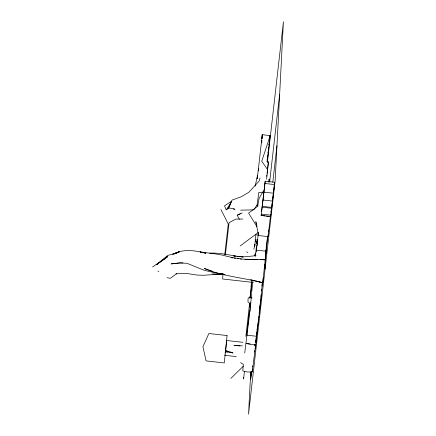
<?xml version="1.0" encoding="UTF-8"?>
<svg xmlns="http://www.w3.org/2000/svg" width="436" height="436" viewBox="0 0 436 436"><rect width="100%" height="100%" fill="white"/><g stroke="black" fill="none" stroke-linecap="round" stroke-linejoin="round"><path stroke-width="0.65" d="M250.956 287.073L251.725 280.293M248.64 320.427L248.645 319.681M251.697 292.54L250.422 306.955M264.647 264.592L264.429 267.606L264.712 264.581M240.547 362.621L243.321 364.36L242.798 370.9L247.468 372.006L252.275 371.963L255.643 344.598L255.392 348.32L256.82 334.167M257.469 245.245L256.957 243.768L257.671 239.811M243.702 377.587L243.631 378.944L244.405 371.303M256.581 249.125L256.526 250.15L265.998 251.212L265.066 269.143M250.733 371.892L248.542 414.2L275.149 180.678L283.416 21.8L267.415 162.241M252.275 371.963L252.477 368.932M259.24 312.307L259.235 313.184L259.485 310.803M261.131 294.6L260.941 297.499M265.758 252.449L265.889 249.866M266.194 247.517L266.298 245.517M256.968 225.99L255.818 221.701L258.581 235.549L268.053 236.612L268.173 234.437M250.073 298.044L251.812 282.277M254.281 345.846L254.395 344.505M261.829 140.779L261.687 142.806L261.813 140.746M261.976 138.757L262.265 134.708L258.183 170.808M261.954 138.719L262.238 134.664L270.162 135.651L267.186 161.881L268.445 161.979M255.523 256.368L255.736 253.474M249.697 307.336L250.008 303.941M256.581 334.412L256.684 333.137M260.837 298.758L260.51 302.186M212.267 271.225L204.293 268.472C222.9 276.446 243.343 277.645 262.75 282.784L263.246 277.955M261.769 209.302L261.605 211.269L265.197 181.218L274.675 182.281L270.609 216.643L261.071 215.433M271.247 210.365L271.078 212.332L273.383 193.442M256.03 339.927L255.932 341.039L257.316 329.147M260.521 300.578L260.63 299.309M268.38 231.979L268.538 230.137L268.325 231.418M223.036 273.841L222.605 278.98L253.212 282.435M261.137 215.58L265.197 181.218M259.643 308.813L259.812 306.949M252.646 367.085L252.755 365.853M260.308 303.042L259.687 309.713L260.439 302.835M254.531 350.849L254.433 351.907L254.553 351.094M249.403 315.511L244.721 352.991M258.777 317.593L258.837 316.596M267.41 237.789L265.72 253.098M256.008 339.857L255.736 342.647M247.179 334.554L247.114 335.219L256.586 336.281L260.706 301.352L262.456 282.179M256.455 335.644L256.123 338.821M256.586 336.281L256.651 335.616M256.139 338.581L256.412 335.987M256.613 333.725L256.75 332.455M249.626 303.194L245.871 336.347M224.785 254.51L228.257 224.05L220.943 209.525M249.67 297.952L249.801 296.774M251.719 291.869L252.989 280.446M266.614 179.196L268.418 161.936L267.9 166.378M257.011 329.916L257.147 328.684M261.409 290.905L261.556 289.558M254.619 246.771L255.365 240.045L257.932 239.882M251.501 371.794L250.624 379.729L251.468 371.461M254.248 255.638L254.373 254.248M267.072 160.421L267.224 159.075M267.453 157.053L267.682 155.036M267.911 153.02L268.064 151.674M268.369 148.987L268.522 147.641M268.827 144.948L268.979 143.602M269.208 141.586L269.437 139.569M269.666 137.553L269.895 135.531M257.185 178.509L258.488 168.623M255.18 239.92L255.823 234.824L258.515 235.124M250.215 296.796L251.872 282.283M249.229 312.841L246.689 334.799M258.368 232.862L256.248 252.035M269.633 182.117L279.645 94.274M250.346 379.347L251.201 371.826M272.811 182.172L276.969 145.7M267.66 236.661L262.75 282.784L250.531 279.748M225.417 254.542L229.074 222.665L235.745 219.112L242.743 219.036M255.387 255.452L256.586 245.577M261.916 286.19L262.309 282.833M273.606 191.469L274.675 182.281M268.053 236.612L270.658 214.327L270.609 216.643M266.718 176.291L266.865 175.07M267.083 173.239L267.301 171.408M267.448 170.165L267.824 167.01M257.458 327.937L257.774 325.523M250.335 307.32L249.763 312.122L250.21 308.65M257.12 178.755L257.556 175.25L255.158 186.167M255.954 342.069L256.395 338.516M268.805 182.324L269.225 179L268.854 180.242M254.624 246.814L254.946 244.302L253.85 249.305M258.477 320.188L257.856 324.924M225.172 352.926L225.341 351.596M250.618 304.175L250.82 302.677M249.61 311.587L249.016 315.326M256.995 205.498L258.891 192.314L262.815 192.761M258.303 320.204L258.494 318.918M251.899 280.446L251.992 279.836M224.932 354.86L224.834 355.389L236.328 356.544M225.537 350.615L225.33 351.819L232.753 352.653M255.251 345.465L255.48 344.369M227.091 209.58L227.445 208.299L229.837 208.086L234.35 208.991L235.075 209.836M260.069 177.959L259.131 181.076L248.716 192.385L241.13 196.8L232.012 200.113L228.246 208.604M270.162 135.651L261.747 161.26L267.65 169.664M228.377 208.67L230.099 205.089M230.17 204.506L230.813 203.307M263.415 190.897L259.126 198.287L257.654 206.288L248.624 213.122L256.946 226.649M226.322 209.825L231.745 201.47M253.834 209.711L256.848 205.318M230.895 378.372L243.293 366.213M156.9 264.608L167.631 255.491L179.082 252.117L173.986 253.948M160.726 261.736L167.642 256.264L156.764 264.472M240.143 245.986L258.341 232.388M156.742 264.581L157.821 263.796M159.44 262.619L167.538 256.733L152.584 266.936M231.565 201.263L224.529 205.797L226.148 209.918M239.386 219.297L237.228 215.221L242.094 212.942M237.228 215.221L240.318 213.776M173.599 254.057C183.447 248.558 195.513 250.515 205.928 253.3L200.146 251.975M174.204 253.91L179.136 251.757L172.482 254.352M256.057 255.703L243.081 256.908L237.026 256.314M233.211 209.062L234.35 208.991M251.834 297.679L248.493 297.799L248.024 299.058L248.024 302.143L249.218 302.677L250.226 307.347M240.596 210.152L253.42 209.869M209.705 253.163C221.036 252.433 231.947 256.068 243.152 256.94L237.064 256.33M182.957 262.864L179.643 262.848L171.125 263.9L179.621 263.028L186.908 263.257L204.048 270.238L212.757 272.315L223.614 274.239M244.956 259.393L257.889 259.638M259.932 259.676L265.377 259.78L242.956 259.137L231.587 257.458L222.42 255.131L214.823 253.817L200.151 251.899M212.506 273.884L222.845 274.331M242.438 345.912L233.958 345.307L239.985 345.982M235.68 256.177L233.663 255.981L235.031 256.123M226.017 351.667L228.044 351.879M230.066 352.092L231.418 352.228M265.001 183.491L274.473 184.553M264.063 192.156L273.536 193.219M263.137 200.031L272.609 201.094M262.379 206.353L271.851 207.416M262.183 207.193L271.661 208.255M261.366 214.114L270.843 215.177M262.423 215.586L265.132 215.885M266.483 216.038L269.192 216.343M250.716 297.815L252.073 297.968M242.863 342.309L226.66 340.489L225.685 350.435L233.053 353.16M250.231 343.993L246.171 343.535L255.6 345.067M224.834 274.735L220.196 274.124L203.378 275.28L196.914 275.051L185.725 273.312L176.013 273.868L176.754 273.557L170.372 278.293L167.075 277.699M231.538 257.752L232.873 257.938M234.214 258.128L235.554 258.319M237.56 258.603L238.901 258.788M240.236 258.979L241.577 259.164M266.919 161.761L267.889 161.914M223.63 274.239L220.36 273.53L224.938 274.647M256.335 281.078L262.75 282.784M157.925 271.176L158.802 271.47M246.645 251.823L247.784 252.488M257.011 242.716L255.365 240.045L256.957 243.768M257.572 204.898L257.976 206.157M264.423 264.81L264.51 265.851M227.069 335.551L224.273 362.932L206.081 360.894L202.936 346.691L208.877 333.507L227.069 335.551M228.829 351.372L225.439 351.154L228.829 351.416"/></g></svg>
